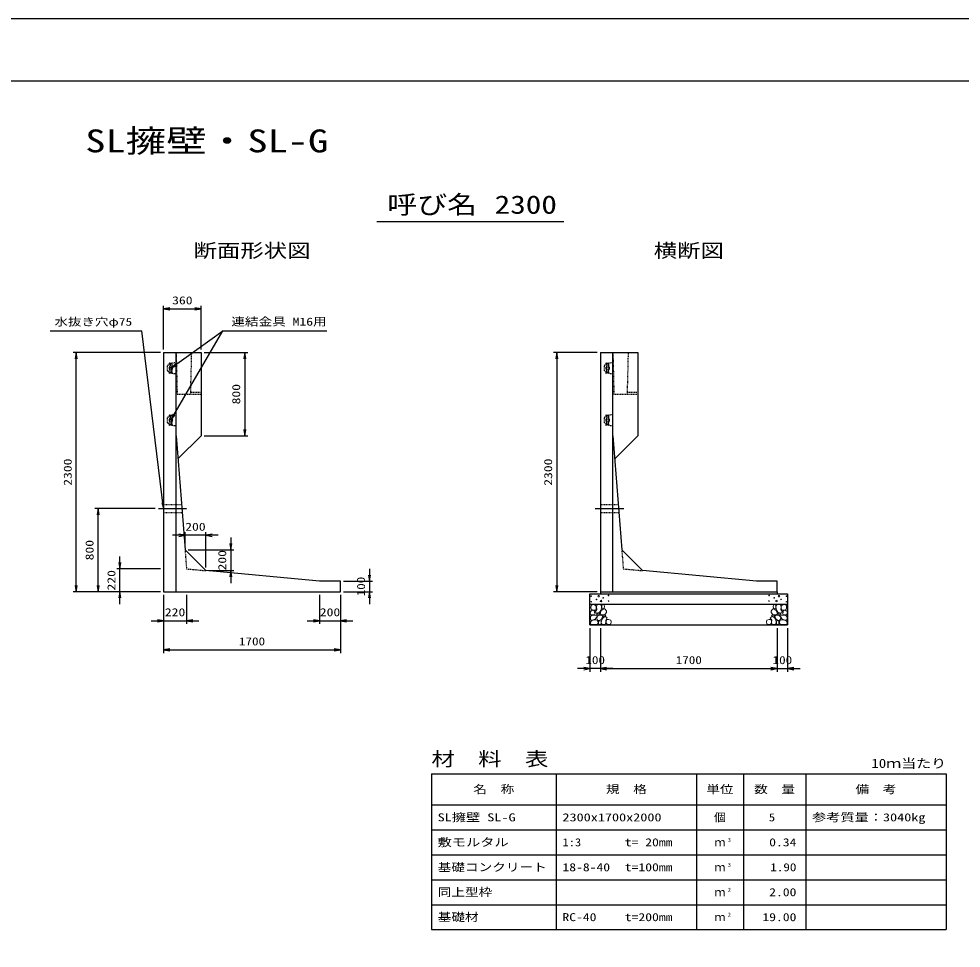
# Model space of a CAD drawing. Units: millimetres at full size. Extents: x 0 to 25230, y 0 to 17820.
# Drawn here: x 10808 to 19869, y 8882 to 17820 of the extents above; entities that cross this region are included whole.
import ezdxf
from ezdxf.enums import TextEntityAlignment as Align

# ---------------------------------------------------------------- set-up
doc = ezdxf.new("R2010")
doc.units = ezdxf.units.MM
doc.linetypes.add('CHAIN', pattern=[18.5, 12, -1.5, 3.5, -1.5])
doc.linetypes.add('DASHED_SPACED', pattern=[12, 6, -6])
for name, color, linetype, lineweight in [('D-BMK', 2, 'DASHED_SPACED', 25), ('D-DCR-HCHn', 4, 'Continuous', 9), ('D-MTR-FRAM', 7, 'Continuous', 25), ('D-MTR-LINE', 7, 'Continuous', 25), ('D-MTR-TXT', 7, 'Continuous', 25), ('D-STR-DIM', 7, 'Continuous', 25), ('D-STR-STRn', 1, 'Continuous', 25), ('D-STR-TXT', 7, 'Continuous', 25), ('D-TTL', 2, 'Continuous', 25), ('D-TTL-TXT', 7, 'Continuous', 25)]:
    doc.layers.add(name, color=color, linetype=linetype, lineweight=lineweight)
doc.layers.add('D-MTR', color=7, linetype='Continuous')
doc.styles.add('ＭＳ ゴシック', font='')
doc.styles.get('ＭＳ ゴシック').set_extended_font_data('MS Gothic')

# ---------------------------------------------------------------- blocks, each defined once
blk = doc.blocks.new('open_arrow')
at = {"color": 0, "linetype": 'Continuous', "lineweight": -2}
blk.add_lwpolyline([(7.5, 1.25), (0, 0), (7.5, -1.25)], dxfattribs=at)
blk = doc.blocks.new('30KN')
at = {"color": 1, "linetype": 'DASHED_SPACED', "lineweight": 25}
for p, q in [((-85, 19.095), (-85, -19.095)), ((-58, 31.14), (-76.155, 29.028)), ((-68, 47.5), (-68, 45.66)), ((-65.5, 41.33), (-60.5, 38.443)), ((-54, 46), (-62.257, 46)), ((-40.306, 45.707), (-41.691, 35.314)), ((0, 53), (-37.704, 48.287)), ((0, -53), (0, 53)), ((-76.155, -29.028), (-58, -31.14)), ((-68, -47.5), (-68, -45.66)), ((-65.5, -41.33), (-60.5, -38.443)), ((-54, -46), (-62.257, -46)), ((-41.691, -35.314), (-40.306, -45.707)), ((-37.704, -48.287), (0, -53))]:
    blk.add_line(p, q, dxfattribs=at)
at = {"color": 1, "linetype": 'Continuous', "lineweight": 25}
for p, q in [((-58, 42), (-58, 21.448)), ((-46, 46), (-54, 46)), ((-42, 42), (-42, 21.448)), ((-58, -42), (-58, -21.448)), ((-46, -46), (-54, -46)), ((-42, -42), (-42, -21.448))]:
    blk.add_line(p, q, dxfattribs=at)
blk.add_circle((-50, 0), 13, dxfattribs=at)
at = {"color": 1, "linetype": 'DASHED_SPACED', "lineweight": 25}
for centre, radius, start, end in [((-75, 19.095), 10, 96.63251, 180), ((-66.5, 47.5), 1.5, 19.47123, 180), ((-63, 45.66), 5, 180, 240), ((-62.257, 49), 3, 199.47122, 270), ((-63, 34.113), 5, 0, 60), ((-37.332, 45.31), 3, 97.12502, 172.40536), ((-75, -19.095), 10, 180, 263.36749), ((-63, -45.66), 5, 120, 180), ((-66.5, -47.5), 1.5, 180, 340.57225), ((-62.257, -49), 3, 90, 160.55052), ((-63, -34.113), 5, 300, 0), ((-37.332, -45.31), 3, 187.59464, 262.87498)]:
    blk.add_arc(centre, radius, start, end, dxfattribs=at)
at = {"color": 1, "linetype": 'Continuous', "lineweight": 25}
for centre, radius, start, end in [((-50, 0), 18, 129.95842, 230.0969), ((-68, 21.448), 10, 310.0894, 0), ((-54, 42), 4, 90, 180), ((-46, 42), 4, 0, 90), ((-44.665, 35.71), 3, 332.67182, 352.40536), ((-32, 21.448), 10, 180, 229.9948), ((-50, 0), 18, 310.0052, 50.12245), ((-68, -21.448), 10, 0, 49.9948), ((-54, -42), 4, 180, 270), ((-46, -42), 4, 270, 0), ((-32, -21.448), 10, 130.0052, 180), ((-44.665, -35.71), 3, 7.59464, 27.32818)]:
    blk.add_arc(centre, radius, start, end, dxfattribs=at)

msp = doc.modelspace()

# ---------------------------------------------------------------- linework, layer by layer
at = {"layer": 'D-BMK', "linetype": 'CHAIN'}
for p, q in [((12150, 13110), (12424.688, 13110)), ((16350, 13110), (16624.688, 13110))]:
    msp.add_line(p, q, dxfattribs=at)
at = {"layer": 'D-BMK'}
for p, q in [((12405.735, 12712.587), (12420, 12530)), ((16605.735, 12712.587), (16620, 12530)), ((12420, 12530), (12605.735, 12512.587)), ((16620, 12530), (16805.735, 12512.587))]:
    msp.add_line(p, q, dxfattribs=at)
at = {"layer": 'D-DCR-HCHn'}
for points in [[(16351.198, 12181.594), (16330.395, 12186.217), (16311.904, 12176.971), (16309.592, 12156.168), (16314.215, 12139.988), (16337.33, 12133.053), (16353.51, 12133.053), (16360.444, 12144.611), (16360.444, 12170.037)], [(16369.69, 12183.906), (16362.756, 12163.102), (16365.067, 12139.988), (16348.887, 12114.562), (16369.69, 12103.005), (16392.805, 12114.562), (16406.673, 12133.053), (16411.296, 12163.102), (16406.673, 12179.283), (16392.805, 12186.217)], [(16408.985, 12128.431), (16397.427, 12100.693), (16406.673, 12089.136), (16434.411, 12089.136), (16445.968, 12093.759), (16457.525, 12109.939), (16457.525, 12123.808), (16445.968, 12142.299), (16432.099, 12144.611)], [(16413.608, 12179.283), (16413.608, 12151.545), (16425.165, 12144.611), (16436.722, 12151.545), (16439.034, 12167.725), (16436.722, 12181.594), (16420.542, 12186.217)], [(18091.015, 12128.431), (18102.573, 12100.693), (18093.327, 12089.136), (18065.589, 12089.136), (18054.032, 12093.759), (18042.475, 12109.939), (18042.475, 12123.808), (18054.032, 12142.299), (18067.901, 12144.611)], [(18086.392, 12179.283), (18086.392, 12151.545), (18074.835, 12144.611), (18063.278, 12151.545), (18060.966, 12167.725), (18063.278, 12181.594), (18079.458, 12186.217)], [(18130.31, 12183.906), (18137.244, 12163.102), (18134.933, 12139.988), (18151.113, 12114.562), (18130.31, 12103.005), (18107.195, 12114.562), (18093.327, 12133.053), (18088.704, 12163.102), (18093.327, 12179.283), (18107.195, 12186.217)], [(18148.802, 12181.594), (18169.605, 12186.217), (18188.096, 12176.971), (18190.408, 12156.168), (18185.785, 12139.988), (18162.67, 12133.053), (18146.49, 12133.053), (18139.556, 12144.611), (18139.556, 12170.037)], [(16307.281, 12123.808), (16300.346, 12103.005), (16309.592, 12089.136), (16332.707, 12086.824), (16348.488, 12093.599), (16341.952, 12109.939), (16346.575, 12119.185), (16337.33, 12128.431), (16323.461, 12133.053)], [(16351.155, 12047.009), (16368.277, 12072.692), (16366.137, 12079.112), (16342.594, 12085.533), (16321.192, 12083.393), (16306.21, 12070.551), (16304.07, 12055.57), (16306.21, 12040.588), (16323.332, 12036.308)], [(16374.313, 12103.005), (16362.756, 12093.759), (16367.379, 12086.824), (16383.559, 12086.824), (16390.493, 12089.136), (16395.116, 12098.382), (16388.182, 12105.316)], [(16411.082, 12047.009), (16421.783, 12072.692), (16413.222, 12083.393), (16387.539, 12083.393), (16376.838, 12079.112), (16366.137, 12064.131), (16366.137, 12051.289), (16376.838, 12034.167), (16389.679, 12032.027)], [(16447.466, 11995.643), (16453.886, 12014.905), (16451.746, 12036.308), (16466.728, 12059.85), (16447.466, 12070.551), (16426.063, 12059.85), (16413.222, 12042.728), (16408.941, 12014.905), (16413.222, 11999.924), (16426.063, 11993.503)], [(16443.185, 12070.551), (16453.886, 12079.112), (16449.606, 12085.533), (16434.624, 12085.533), (16428.204, 12083.393), (16423.923, 12074.832), (16430.344, 12068.411)], [(18052.534, 11995.643), (18046.114, 12014.905), (18048.254, 12036.308), (18033.272, 12059.85), (18052.534, 12070.551), (18073.937, 12059.85), (18086.778, 12042.728), (18091.059, 12014.905), (18086.778, 11999.924), (18073.937, 11993.503)], [(18056.815, 12070.551), (18046.114, 12079.112), (18050.394, 12085.533), (18065.376, 12085.533), (18071.796, 12083.393), (18076.077, 12074.832), (18069.656, 12068.411)], [(18088.918, 12047.009), (18078.217, 12072.692), (18086.778, 12083.393), (18112.461, 12083.393), (18123.162, 12079.112), (18133.863, 12064.131), (18133.863, 12051.289), (18123.162, 12034.167), (18110.321, 12032.027)], [(18125.687, 12103.005), (18137.244, 12093.759), (18132.621, 12086.824), (18116.441, 12086.824), (18109.507, 12089.136), (18104.884, 12098.382), (18111.818, 12105.316)], [(18148.845, 12047.009), (18131.723, 12072.692), (18133.863, 12079.112), (18157.406, 12085.533), (18178.808, 12083.393), (18193.79, 12070.551), (18195.93, 12055.57), (18193.79, 12040.588), (18176.668, 12036.308)], [(18192.719, 12123.808), (18199.654, 12103.005), (18190.408, 12089.136), (18167.293, 12086.824), (18151.512, 12093.599), (18158.048, 12109.939), (18153.425, 12119.185), (18162.67, 12128.431), (18176.539, 12133.053)], [(16359.716, 11993.503), (16374.698, 11999.924), (16378.978, 12021.326), (16370.417, 12036.308), (16355.435, 12040.588), (16336.173, 12038.448), (16314.771, 12029.887), (16304.07, 12017.045), (16304.07, 12002.064), (16310.49, 11993.503), (16336.173, 11995.643)], [(16406.801, 11999.924), (16406.801, 12025.606), (16396.1, 12032.027), (16385.399, 12025.606), (16383.259, 12010.625), (16385.399, 11997.783), (16400.381, 11993.503)], [(16464.588, 11997.783), (16483.85, 11993.503), (16500.972, 12002.064), (16503.112, 12021.326), (16498.831, 12036.308), (16477.429, 12042.728), (16462.447, 12042.728), (16456.027, 12032.027), (16456.027, 12008.484)], [(18035.412, 11997.783), (18016.15, 11993.503), (17999.028, 12002.064), (17996.888, 12021.326), (18001.169, 12036.308), (18022.571, 12042.728), (18037.553, 12042.728), (18043.973, 12032.027), (18043.973, 12008.484)], [(18093.199, 11999.924), (18093.199, 12025.606), (18103.9, 12032.027), (18114.601, 12025.606), (18116.741, 12010.625), (18114.601, 11997.783), (18099.619, 11993.503)], [(18140.284, 11993.503), (18125.302, 11999.924), (18121.022, 12021.326), (18129.583, 12036.308), (18144.565, 12040.588), (18163.827, 12038.448), (18185.229, 12029.887), (18195.93, 12017.045), (18195.93, 12002.064), (18189.51, 11993.503), (18163.827, 11995.643)]]:
    msp.add_lwpolyline(points, close=True, dxfattribs=at)
for centre, radius in [((16310.727, 12267.43), 3), ((16362.292, 12235.761), 3), ((16383.336, 12267.43), 7.5), ((16427.708, 12251.639), 3), ((16478.131, 12273.481), 3), ((18021.869, 12273.481), 3), ((18072.292, 12251.639), 3), ((18116.664, 12267.43), 7.5), ((18137.708, 12235.761), 3), ((18189.273, 12267.43), 3), ((16311.869, 12213.919), 3), ((16406.664, 12219.97), 7.5), ((16479.273, 12219.97), 3), ((18020.727, 12219.97), 3), ((18093.336, 12219.97), 7.5), ((18188.131, 12213.919), 3)]:
    msp.add_circle(centre, radius, dxfattribs=at)
at = {"layer": 'D-MTR-FRAM'}
for p, q in [((14775, 10560), (19725, 10560)), ((14775, 10560), (14775, 9060)), ((19725, 10560), (19725, 9060)), ((14775, 9060), (19725, 9060))]:
    msp.add_line(p, q, dxfattribs=at)
at = {"layer": 'D-MTR-LINE'}
for p, q in [((15975, 10560), (15975, 9060)), ((17325, 10560), (17325, 9060)), ((17775, 10560), (17775, 9060)), ((18375, 10560), (18375, 9060)), ((14775, 10260), (19725, 10260)), ((14775, 10020), (19725, 10020)), ((14775, 9780), (19725, 9780)), ((14775, 9540), (19725, 9540)), ((14775, 9300), (19725, 9300))]:
    msp.add_line(p, q, dxfattribs=at)
at = {"layer": 'D-STR-DIM'}
for p, q in [((12200, 14640), (12200, 15060)), ((12560, 14640), (12560, 15060)), ((12200, 15030), (12560, 15030)), ((12170, 14610), (11330, 14610)), ((11360, 12310), (11360, 14610)), ((12590, 14610), (13010, 14610)), ((12980, 14610), (12980, 13810)), ((16370, 14610), (15950, 14610)), ((15980, 14610), (15980, 12310)), ((12590, 13810), (13010, 13810)), ((12120, 13110), (11540, 13110)), ((11570, 12310), (11570, 13110)), ((12405.735, 12742.587), (12405.735, 12882.587)), ((12605.735, 12542.587), (12605.735, 12882.587)), ((12725.735, 12852.587), (12285.735, 12852.587)), ((12845.735, 12832.587), (12845.735, 12392.587)), ((12435.735, 12712.587), (12875.735, 12712.587)), ((11780, 12190), (11780, 12650)), ((12170, 12530), (11750, 12530)), ((12635.735, 12512.587), (12875.735, 12512.587)), ((14180, 12530), (14180, 12190)), ((13930, 12410), (14210, 12410)), ((12170, 12310), (11330, 12310)), ((12170, 12310), (11540, 12310)), ((12170, 12310), (11750, 12310)), ((12200, 12280), (12200, 12000)), ((12200, 12280), (12200, 11720)), ((12420, 12280), (12420, 12000)), ((13700, 12280), (13700, 12000)), ((13900, 12280), (13900, 12000)), ((13900, 12280), (13900, 11720)), ((13930, 12310), (14210, 12310)), ((16370, 12310), (15950, 12310)), ((12080, 12030), (12540, 12030)), ((13580, 12030), (14020, 12030)), ((16300, 11960), (16300, 11540)), ((16400, 11960), (16400, 11540)), ((16400, 11960), (16400, 11540)), ((18100, 11960), (18100, 11540)), ((18100, 11960), (18100, 11540)), ((18200, 11960), (18200, 11540)), ((12200, 11750), (13900, 11750)), ((16520, 11570), (16180, 11570)), ((16400, 11570), (18100, 11570)), ((17980, 11570), (18320, 11570))]:
    msp.add_line(p, q, dxfattribs=at)
at = {"layer": 'D-STR-STRn'}
for p, q in [((12200, 14610), (12200, 12310)), ((12200, 14610), (12560, 14610)), ((12320, 12310), (12320, 14610)), ((12560, 14610), (12560, 13810)), ((16400, 14610), (16400, 12310)), ((16400, 14610), (16760, 14610)), ((16520, 12310), (16520, 14610)), ((16760, 14610), (16760, 13810)), ((12320, 13810), (12405.735, 12712.587)), ((12560, 13810), (12337.391, 13587.391)), ((16520, 13810), (16605.735, 12712.587)), ((16760, 13810), (16537.391, 13587.391)), ((12605.735, 12512.587), (12405.735, 12712.587)), ((16805.735, 12512.587), (16605.735, 12712.587)), ((13700, 12410), (12605.735, 12512.587)), ((17900, 12410), (16805.735, 12512.587)), ((13900, 12410), (13700, 12410)), ((13900, 12310), (13900, 12410)), ((18100, 12410), (17900, 12410)), ((18100, 12310), (18100, 12410)), ((12200, 12310), (13900, 12310)), ((16300, 11990), (16300, 12290)), ((16300, 12290), (18200, 12290)), ((16400, 12310), (18100, 12310)), ((16400, 12310), (16400, 12290)), ((16400, 12310), (18100, 12310)), ((18100, 12310), (18100, 12290)), ((18200, 12290), (18200, 11990)), ((16300, 12190), (18200, 12190)), ((16300, 11990), (18200, 11990))]:
    msp.add_line(p, q, dxfattribs=at)
at = {"layer": 'D-STR-STRn', "linetype": 'DASHED_SPACED'}
for p, q in [((12320, 14610), (12330, 14210)), ((12460, 14210), (12470, 14610)), ((16520, 14610), (16530, 14210)), ((16660, 14210), (16670, 14610)), ((12460.5, 14230), (12560, 14230)), ((16660.5, 14230), (16760, 14230)), ((12330, 14210), (12460, 14210)), ((12460, 14210), (12560, 14210)), ((16530, 14210), (16660, 14210)), ((16660, 14210), (16760, 14210)), ((12200, 13147.5), (12371.758, 13147.5)), ((16400, 13147.5), (16571.758, 13147.5)), ((12200, 13072.5), (12377.617, 13072.5)), ((16400, 13072.5), (16577.617, 13072.5))]:
    msp.add_line(p, q, dxfattribs=at)
at = {"layer": 'D-STR-TXT'}
for p, q in [((11110, 14820), (11990, 14820)), ((12200, 13110), (11990, 14820)), ((12270, 13960), (12770, 14820)), ((12270, 14460), (12770, 14820)), ((12770, 14820), (13770, 14820))]:
    msp.add_line(p, q, dxfattribs=at)
at = {"layer": 'D-TTL'}
for points in [[(0, 0), (25230, 0), (25230, 17820), (0, 17820)], [(600, 600), (24630, 600), (24630, 17220), (600, 17220)]]:
    msp.add_lwpolyline(points, close=True, dxfattribs=at)
at = {"layer": 'D-TTL-TXT'}
msp.add_line((14250, 15870), (16050, 15870), dxfattribs=at)

# ---------------------------------------------------------------- block references
at = {"layer": 'D-STR-DIM', "xscale": 8, "yscale": 8}
for p in [(12200, 15030), (12605.735, 12852.587), (12420, 12030), (13900, 12030), (12200, 11750), (16400, 11570), (16400, 11570), (18200, 11570)]:
    msp.add_blockref('open_arrow', p, dxfattribs=at)
for p, rotation in [((12560, 15030), 180), ((11360, 14610), 270), ((12980, 14610), 270), ((15980, 14610), 270), ((12980, 13810), 90), ((11570, 13110), 270), ((12405.735, 12852.587), 180), ((12845.735, 12712.587), 90), ((11780, 12530), 90), ((12845.735, 12512.587), 270), ((14180, 12410), 90), ((11360, 12310), 90), ((11570, 12310), 90), ((15980, 12310), 90), ((11780, 12310), 270), ((14180, 12310), 270), ((12200, 12030), 180), ((13700, 12030), 180), ((13900, 11750), 180), ((16300, 11570), 180), ((18100, 11570), 180), ((18100, 11570), 180)]:
    msp.add_blockref('open_arrow', p, dxfattribs=dict(at, rotation=rotation))
at = {"layer": 'D-STR-STRn'}
for p in [(12320, 14460), (16520, 14460), (12320, 13960), (16520, 13960)]:
    msp.add_blockref('30KN', p, dxfattribs=at)
at = {"layer": 'D-STR-TXT', "xscale": 8, "yscale": 8}
for p, rotation in [((12270, 14460), 35.8), ((12270, 13960), 59.8), ((12200, 13110), 97)]:
    msp.add_blockref('open_arrow', p, dxfattribs=dict(at, rotation=rotation))

# ---------------------------------------------------------------- texts
at = {"layer": 'D-MTR', "style": 'ＭＳ ゴシック', "width": 1.25}
msp.add_text('材\u3000料\u3000表', height=132, dxfattribs=at).set_placement((14775, 10596), align=Align.BOTTOM_LEFT)
at = {"layer": 'D-MTR', "style": 'ＭＳ ゴシック', "width": 1.2}
msp.add_text('10ｍ当たり', height=87.98, dxfattribs=at).set_placement((19725, 10589), align=Align.BOTTOM_RIGHT)
at = {"layer": 'D-MTR-TXT', "style": 'ＭＳ ゴシック'}
for s, width, p in [('名\u3000称', 1.25, (15375, 10410)), ('規\u3000格', 1.25, (16650, 10410)), ('単位', 1.25, (17550, 10410)), ('数\u3000量', 1.25, (18075, 10410)), ('備\u3000考', 1.25, (19050, 10410)), ('個', 1.1, (17550, 10140))]:
    msp.add_text(s, height=76.98, dxfattribs=dict(at, width=width)).set_placement(p, align=Align.MIDDLE_CENTER)
for s, width, p in [('SL擁壁 SL-G', 1.3, (14835, 10140)), ('2300x1700x2000', 1.3, (16035, 10140)), ('参考質量：3040kg', 1.3, (18435, 10140)), ('敷モルタル', 1.3, (14835, 9900)), ('1:3', 1.15, (16035, 9900)), ('t= 20mm', 1.25, (16635, 9900)), ('基礎コンクリート', 1.25, (14835, 9660)), ('18-8-40', 1.25, (16035, 9660)), ('t=100mm', 1.25, (16635, 9660)), ('同上型枠', 1.25, (14835, 9420)), ('基礎材', 1.25, (14835, 9180)), ('RC-40', 1.25, (16035, 9180)), ('t=200mm', 1.25, (16635, 9180))]:
    msp.add_text(s, height=76.98, dxfattribs=dict(at, width=width)).set_placement(p, align=Align.MIDDLE_LEFT)
for s, width, p in [('5', 1.15, (18080.33, 10140)), ('0.34', 1.25, (18285, 9900)), ('1.90', 1.2, (18285, 9660)), ('2.00', 1.25, (18285, 9420)), ('19.00', 1.25, (18285, 9180))]:
    msp.add_text(s, height=76.98, dxfattribs=dict(at, width=width)).set_placement(p, align=Align.MIDDLE_RIGHT)
for p in [(17550, 9900), (17550, 9660), (17550, 9420), (17550, 9180)]:
    msp.add_text('ｍ', height=76.98, dxfattribs=at).set_placement(p, align=Align.MIDDLE_CENTER)
at = {"layer": 'D-MTR-TXT', "style": 'ＭＳ ゴシック', "width": 1.15}
for s, p in [('3', (17625, 9893)), ('3', (17625, 9653)), ('2', (17625, 9413)), ('2', (17625, 9173))]:
    msp.add_text(s, height=38.49, dxfattribs=at).set_placement(p, align=Align.BOTTOM_LEFT)
at = {"layer": 'D-STR-DIM', "style": 'ＭＳ ゴシック'}
for s, width, p in [('360', 1.25, (12380, 15112.5)), ('200', 1.25, (12505.735, 12935.087)), ('220', 1.25, (12310, 12112.5)), ('200', 1.25, (13800, 12112.5)), ('1700', 1.2, (13050, 11832.5)), ('100', 1.2, (16350, 11652.5)), ('1700', 1.2, (17250, 11652.5)), ('100', 1.2, (18150, 11652.5))]:
    msp.add_text(s, height=76.98, dxfattribs=dict(at, width=width)).set_placement(p, align=Align.MIDDLE_CENTER)
for s, width, p in [('800', 1.25, (12897.5, 14210)), ('2300', 1.25, (11277.5, 13460)), ('2300', 1.25, (15897.5, 13460)), ('800', 1.25, (11487.5, 12710)), ('200', 1.25, (12763.235, 12612.587)), ('220', 1.25, (11697.5, 12420)), ('100', 1.2, (14097.5, 12360))]:
    msp.add_text(s, height=76.98, rotation=90, dxfattribs=dict(at, width=width)).set_placement(p, align=Align.MIDDLE_CENTER)
at = {"layer": 'D-STR-TXT', "style": 'ＭＳ ゴシック'}
for s, height, width, p in [('水抜き穴φ75', 73.31, 1.3, (11150, 14846.667)), ('連結金具 M16用', 76.98, 1.25, (12850, 14846))]:
    msp.add_text(s, height=height, dxfattribs=dict(at, width=width)).set_placement(p, align=Align.BOTTOM_LEFT)
at = {"layer": 'D-TTL-TXT', "style": 'ＭＳ ゴシック'}
for s, height, width, p in [('SL擁壁・SL-G', 219.9, 1.3, (12615, 16470)), ('呼び名', 176, 1.2, (14782.5, 15892.5)), ('2300', 176, 1.25, (15682.5, 15892.5)), ('断面形状図', 132, 1.25, (13050, 15486)), ('横断図', 132, 1.25, (17250, 15486))]:
    msp.add_text(s, height=height, dxfattribs=dict(at, width=width)).set_placement(p, align=Align.BOTTOM_CENTER)

doc.saveas('drawing.dxf')
